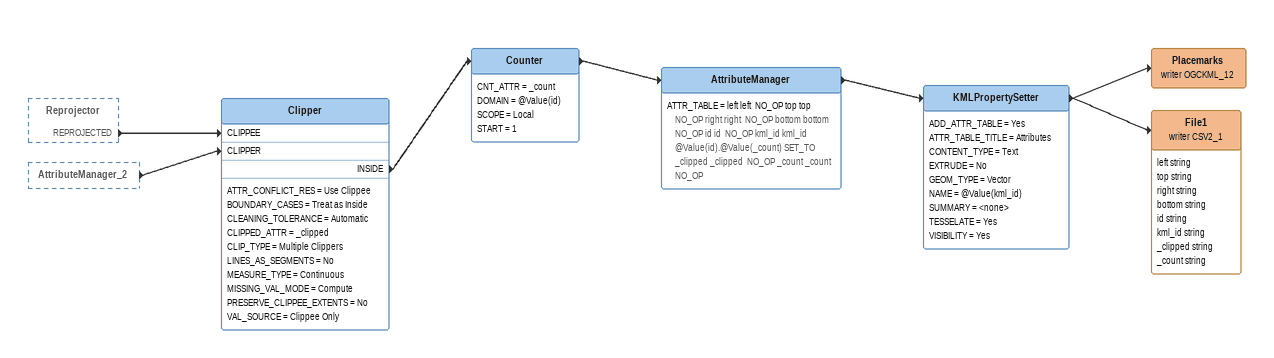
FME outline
Reprojector [outside]
    REPROJECTED -> Clipper [CLIPPEE]
AttributeManager_2 [outside]
    -> Clipper [CLIPPER]
Clipper
    ATTR_CONFLICT_RES = Use Clippee
    BOUNDARY_CASES = Treat as Inside
    CLEANING_TOLERANCE = Automatic
    CLIPPED_ATTR = _clipped
    CLIP_TYPE = Multiple Clippers
    LINES_AS_SEGMENTS = No
    MEASURE_TYPE = Continuous
    MISSING_VAL_MODE = Compute
    PRESERVE_CLIPPEE_EXTENTS = No
    VAL_SOURCE = Clippee Only
    INSIDE -> Counter
Counter
    CNT_ATTR = _count
    DOMAIN = @Value(id)
    SCOPE = Local
    START = 1
    -> AttributeManager
AttributeManager
    ATTR_TABLE = left left  NO_OP top top  NO_OP right right  NO_OP bottom bottom  NO_OP id id  NO_OP kml_id kml_id @Value(id).@Value(_count) SET_TO _clipped _clipped  NO_OP _count _count  NO_OP
    -> KMLPropertySetter
KMLPropertySetter
    ADD_ATTR_TABLE = Yes
    ATTR_TABLE_TITLE = Attributes
    CONTENT_TYPE = Text
    EXTRUDE = No
    GEOM_TYPE = Vector
    NAME = @Value(kml_id)
    SUMMARY = <none>
    TESSELATE = Yes
    VISIBILITY = Yes
    -> Placemarks (writer OGCKML_12)
    -> File1 (writer CSV2_1)
Placemarks (writer OGCKML_12)
File1 (writer CSV2_1)
    attributes: left string, top string, right string, bottom string, id string, kml_id string, _clipped string, _count string
